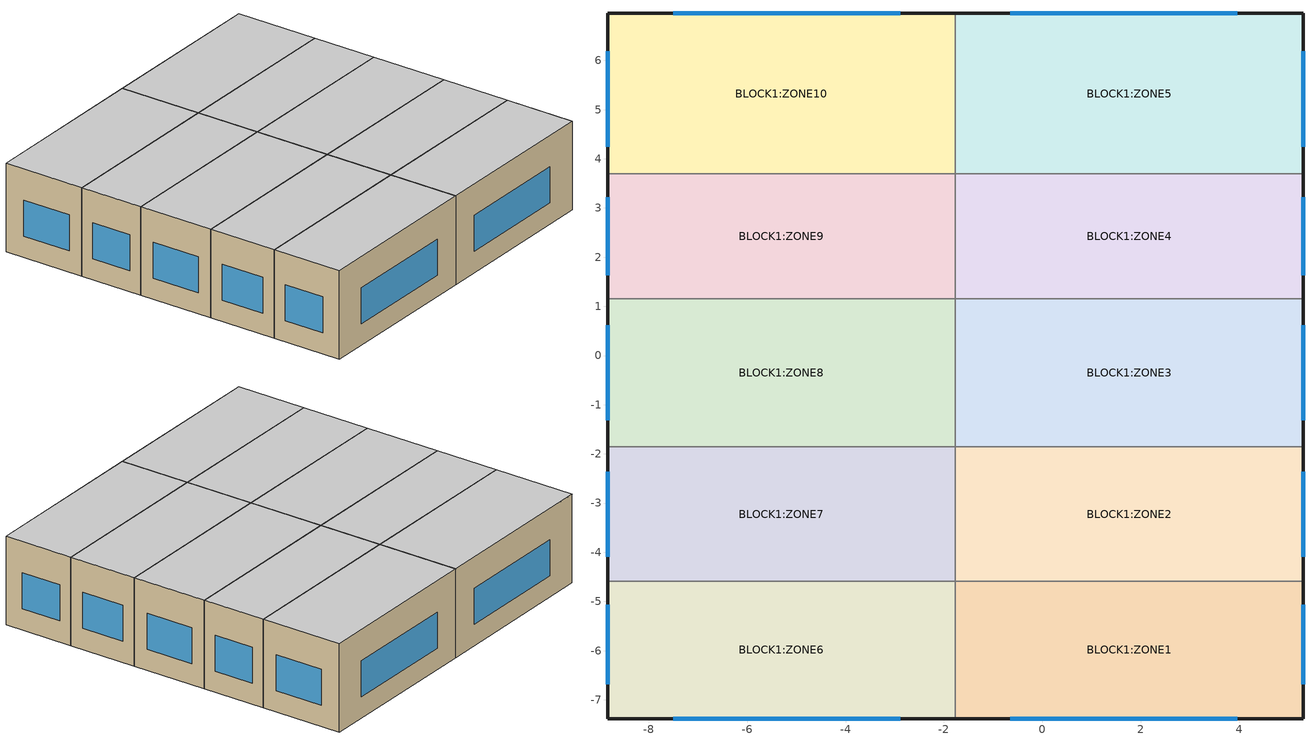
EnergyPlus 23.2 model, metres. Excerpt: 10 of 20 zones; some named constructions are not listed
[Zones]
BLOCK1:ZONE6
 floor ground (Project ground floor): -1.77,-7.38 -8.84,-7.38 -8.84,-4.59 -1.77,-4.59 z0
 wall outside (Project wall): -8.84,-4.59 -8.84,-7.38 -1.77,-7.38 z0:3.5
 wall to BLOCK1:ZONE1 (Project partition): -1.77,-7.38 -1.77,-4.59 z0:3.5
 wall to BLOCK1:ZONE7 (Project partition): -1.77,-4.59 -8.84,-4.59 z0:3.5
 window (Project external glazing - 1001): -8.84,-5.07 -8.84,-6.69 / -7.5,-7.38 -2.89,-7.38 z0.84:2.26
 ceiling to BLOCK2:ZONE6 (Project internal floor_Reversed): -8.84,-7.38 -1.77,-7.38 -1.77,-4.59 -8.84,-4.59 z3.5
BLOCK1:ZONE1
 floor ground (Project ground floor): 5.3,-7.38 -1.77,-7.38 -1.77,-4.59 5.3,-4.59 z0
 wall outside (Project wall): -1.77,-7.38 5.3,-7.38 5.3,-4.59 z0:3.5
 wall to BLOCK1:ZONE2 (Project partition): 5.3,-4.59 -1.77,-4.59 z0:3.5
 window (Project external glazing - 1001): 5.3,-6.69 5.3,-5.07 / -0.65,-7.38 3.96,-7.38 z0.84:2.26
 ceiling to BLOCK2:ZONE1 (Project internal floor_Reversed): -1.77,-7.38 5.3,-7.38 5.3,-4.59 -1.77,-4.59 z3.5
BLOCK1:ZONE7
 floor ground (Project ground floor): -1.77,-4.59 -8.84,-4.59 -8.84,-1.86 -1.77,-1.86 z0
 wall outside (Project wall): -8.84,-1.86 -8.84,-4.59 z0:3.5
 wall to BLOCK1:ZONE2 (Project partition): -1.77,-4.59 -1.77,-1.86 z0:3.5
 wall to BLOCK1:ZONE8 (Project partition): -1.77,-1.86 -8.84,-1.86 z0:3.5
 window (Project external glazing - 1001): -8.84,-2.36 -8.84,-4.09 z0.84:2.26
 ceiling to BLOCK2:ZONE7 (Project internal floor_Reversed): -8.84,-4.59 -1.77,-4.59 -1.77,-1.86 -8.84,-1.86 z3.5
BLOCK1:ZONE2
 floor ground (Project ground floor): 5.3,-4.59 -1.77,-4.59 -1.77,-1.86 5.3,-1.86 z0
 wall outside (Project wall): 5.3,-4.59 5.3,-1.86 z0:3.5
 wall to BLOCK1:ZONE3 (Project partition): 5.3,-1.86 -1.77,-1.86 z0:3.5
 window (Project external glazing - 1001): 5.3,-4.09 5.3,-2.36 z0.84:2.26
 ceiling to BLOCK2:ZONE2 (Project internal floor_Reversed): -1.77,-4.59 5.3,-4.59 5.3,-1.86 -1.77,-1.86 z3.5
BLOCK1:ZONE8
 floor ground (Project ground floor): -1.77,-1.86 -8.84,-1.86 -8.84,1.16 -1.77,1.16 z0
 wall outside (Project wall): -8.84,1.16 -8.84,-1.86 z0:3.5
 wall to BLOCK1:ZONE3 (Project partition): -1.77,-1.86 -1.77,1.16 z0:3.5
 wall to BLOCK1:ZONE9 (Project partition): -1.77,1.16 -8.84,1.16 z0:3.5
 window (Project external glazing - 1001): -8.84,0.61 -8.84,-1.31 z0.84:2.26
 ceiling to BLOCK2:ZONE8 (Project internal floor_Reversed): -8.84,-1.86 -1.77,-1.86 -1.77,1.16 -8.84,1.16 z3.5
BLOCK1:ZONE3
 floor ground (Project ground floor): 5.3,-1.86 -1.77,-1.86 -1.77,1.16 5.3,1.16 z0
 wall outside (Project wall): 5.3,-1.86 5.3,1.16 z0:3.5
 wall to BLOCK1:ZONE4 (Project partition): 5.3,1.16 -1.77,1.16 z0:3.5
 window (Project external glazing - 1001): 5.3,-1.31 5.3,0.61 z0.84:2.26
 ceiling to BLOCK2:ZONE3 (Project internal floor_Reversed): -1.77,-1.86 5.3,-1.86 5.3,1.16 -1.77,1.16 z3.5
BLOCK1:ZONE9
 floor ground (Project ground floor): -1.77,1.16 -8.84,1.16 -8.84,3.69 -1.77,3.69 z0
 wall outside (Project wall): -8.84,3.69 -8.84,1.16 z0:3.5
 wall to BLOCK1:ZONE4 (Project partition): -1.77,1.16 -1.77,3.69 z0:3.5
 wall to BLOCK1:ZONE10 (Project partition): -1.77,3.69 -8.84,3.69 z0:3.5
 window (Project external glazing - 1001): -8.84,3.22 -8.84,1.63 z0.84:2.26
 ceiling to BLOCK2:ZONE9 (Project internal floor_Reversed): -8.84,1.16 -1.77,1.16 -1.77,3.69 -8.84,3.69 z3.5
BLOCK1:ZONE4
 floor ground (Project ground floor): 5.3,1.16 -1.77,1.16 -1.77,3.69 5.3,3.69 z0
 wall outside (Project wall): 5.3,1.16 5.3,3.69 z0:3.5
 wall to BLOCK1:ZONE5 (Project partition): 5.3,3.69 -1.77,3.69 z0:3.5
 window (Project external glazing - 1001): 5.3,1.63 5.3,3.22 z0.84:2.26
 ceiling to BLOCK2:ZONE4 (Project internal floor_Reversed): -1.77,1.16 5.3,1.16 5.3,3.69 -1.77,3.69 z3.5
BLOCK1:ZONE10
 floor ground (Project ground floor): -1.77,3.69 -8.84,3.69 -8.84,6.96 -1.77,6.96 z0
 wall outside (Project wall): -1.77,6.96 -8.84,6.96 -8.84,3.69 z0:3.5
 wall to BLOCK1:ZONE5 (Project partition): -1.77,3.69 -1.77,6.96 z0:3.5
 window (Project external glazing - 1001): -2.89,6.96 -7.5,6.96 / -8.84,6.19 -8.84,4.24 z0.84:2.26
 ceiling to BLOCK2:ZONE10 (Project internal floor_Reversed): -8.84,3.69 -1.77,3.69 -1.77,6.96 -8.84,6.96 z3.5
BLOCK1:ZONE5
 floor ground (Project ground floor): 5.3,3.69 -1.77,3.69 -1.77,6.96 5.3,6.96 z0
 wall outside (Project wall): 5.3,3.69 5.3,6.96 -1.77,6.96 z0:3.5
 window (Project external glazing - 1001): 5.3,4.24 5.3,6.19 / 3.96,6.96 -0.65,6.96 z0.84:2.26
 ceiling to BLOCK2:ZONE5 (Project internal floor_Reversed): -1.77,3.69 5.3,3.69 5.3,6.96 -1.77,6.96 z3.5
[SizingPeriod:DesignDay]
Winter Design Day in Untitled (01-01:31-12): Month=1; Day of Month=15; Day Type=WinterDesignDay; Maximum DryBulb Temperature=-4; Daily DryBulb Temperature Range=0; Humidity Condition Type=WetBulb; Wetbulb or DewPoint at Maximum DryBulb=-4; Barometric Pressure=94525.9; Wind Speed=1; Wind Direction=350; Rain Indicator=No; Snow Indicator=No; Daylight Saving Time Indicator=No; Sky Clearness=0
[ENERGYMANAGEMENTSYSTEM:OUTPUTVARIABLE] Update Frequency=ZoneTimestep
Name | EMS Variable | Type of Data in Variable | Units
Zone Air Volume_BLOCK1_ZONE3 | ZoneAirVolume_BLOCK1_ZONE3 | Averaged | m3
Zone Air Volume_BLOCK1_ZONE9 | ZoneAirVolume_BLOCK1_ZONE9 | Averaged | m3
Zone Air Volume_BLOCK1_ZONE4 | ZoneAirVolume_BLOCK1_ZONE4 | Averaged | m3
Zone Air Volume_BLOCK1_ZONE10 | ZoneAirVolume_BLOCK1_ZONE10 | Averaged | m3
Zone Air Volume_BLOCK1_ZONE5 | ZoneAirVolume_BLOCK1_ZONE5 | Averaged | m3
Zone Air Volume_BLOCK2_ZONE6 | ZoneAirVolume_BLOCK2_ZONE6 | Averaged | m3
Zone Air Volume_BLOCK2_ZONE1; Zone Air Volume_BLOCK2_ZONE1 | ZoneAirVolume_BLOCK2_ZONE1 | Averaged | m3
Zone Air Volume_BLOCK2_ZONE7 | ZoneAirVolume_BLOCK2_ZONE7 | Averaged | m3
Zone Air Volume_BLOCK2_ZONE2 | ZoneAirVolume_BLOCK2_ZONE2 | Averaged | m3
Zone Air Volume_BLOCK2_ZONE8 | ZoneAirVolume_BLOCK2_ZONE8 | Averaged | m3
Zone Air Volume_BLOCK2_ZONE3 | ZoneAirVolume_BLOCK2_ZONE3 | Averaged | m3
Zone Air Volume_BLOCK2_ZONE9 | ZoneAirVolume_BLOCK2_ZONE9 | Averaged | m3
Zone Air Volume_BLOCK2_ZONE4 | ZoneAirVolume_BLOCK2_ZONE4 | Averaged | m3
Zone Air Volume_BLOCK2_ZONE10 | ZoneAirVolume_BLOCK2_ZONE10 | Averaged | m3
Zone Air Volume_BLOCK2_ZONE5 | ZoneAirVolume_BLOCK2_ZONE5 | Averaged | m3
People Occupant Count_BLOCK1_ZONE6 | Occ_count_BLOCK1_ZONE6 | Summed
People Occupant Count_BLOCK1_ZONE1; People Occupant Count_BLOCK1_ZONE1 | Occ_count_BLOCK1_ZONE1 | Summed
People Occupant Count_BLOCK1_ZONE7 | Occ_count_BLOCK1_ZONE7 | Summed
People Occupant Count_BLOCK1_ZONE2 | Occ_count_BLOCK1_ZONE2 | Summed
People Occupant Count_BLOCK1_ZONE8 | Occ_count_BLOCK1_ZONE8 | Summed
People Occupant Count_BLOCK1_ZONE3 | Occ_count_BLOCK1_ZONE3 | Summed
People Occupant Count_BLOCK1_ZONE9 | Occ_count_BLOCK1_ZONE9 | Summed
People Occupant Count_BLOCK1_ZONE4 | Occ_count_BLOCK1_ZONE4 | Summed
People Occupant Count_BLOCK1_ZONE10 | Occ_count_BLOCK1_ZONE10 | Summed
People Occupant Count_BLOCK1_ZONE5 | Occ_count_BLOCK1_ZONE5 | Summed
People Occupant Count_BLOCK2_ZONE6 | Occ_count_BLOCK2_ZONE6 | Summed
People Occupant Count_BLOCK2_ZONE1; People Occupant Count_BLOCK2_ZONE1 | Occ_count_BLOCK2_ZONE1 | Summed
People Occupant Count_BLOCK2_ZONE7 | Occ_count_BLOCK2_ZONE7 | Summed
People Occupant Count_BLOCK2_ZONE2 | Occ_count_BLOCK2_ZONE2 | Summed
People Occupant Count_BLOCK2_ZONE8 | Occ_count_BLOCK2_ZONE8 | Summed
People Occupant Count_BLOCK2_ZONE3 | Occ_count_BLOCK2_ZONE3 | Summed
People Occupant Count_BLOCK2_ZONE9 | Occ_count_BLOCK2_ZONE9 | Summed
People Occupant Count_BLOCK2_ZONE4 | Occ_count_BLOCK2_ZONE4 | Summed
People Occupant Count_BLOCK2_ZONE10 | Occ_count_BLOCK2_ZONE10 | Summed
People Occupant Count_BLOCK2_ZONE5 | Occ_count_BLOCK2_ZONE5 | Summed
Ventilation Hours_BLOCK1_ZONE6 | VentHours_BLOCK1_ZONE6 | Summed | H
Ventilation Hours_BLOCK1_ZONE1; Ventilation Hours_BLOCK1_ZONE1 | VentHours_BLOCK1_ZONE1 | Summed | H
Ventilation Hours_BLOCK1_ZONE7 | VentHours_BLOCK1_ZONE7 | Summed | H
Ventilation Hours_BLOCK1_ZONE2 | VentHours_BLOCK1_ZONE2 | Summed | H
Ventilation Hours_BLOCK1_ZONE8 | VentHours_BLOCK1_ZONE8 | Summed | H
Ventilation Hours_BLOCK1_ZONE3 | VentHours_BLOCK1_ZONE3 | Summed | H
Ventilation Hours_BLOCK1_ZONE9 | VentHours_BLOCK1_ZONE9 | Summed | H
Ventilation Hours_BLOCK1_ZONE4 | VentHours_BLOCK1_ZONE4 | Summed | H
Ventilation Hours_BLOCK1_ZONE10 | VentHours_BLOCK1_ZONE10 | Summed | H
Ventilation Hours_BLOCK1_ZONE5 | VentHours_BLOCK1_ZONE5 | Summed | H
Ventilation Hours_BLOCK2_ZONE6 | VentHours_BLOCK2_ZONE6 | Summed | H
Ventilation Hours_BLOCK2_ZONE1; Ventilation Hours_BLOCK2_ZONE1 | VentHours_BLOCK2_ZONE1 | Summed | H
Ventilation Hours_BLOCK2_ZONE7 | VentHours_BLOCK2_ZONE7 | Summed | H
Ventilation Hours_BLOCK2_ZONE2 | VentHours_BLOCK2_ZONE2 | Summed | H
Ventilation Hours_BLOCK2_ZONE8 | VentHours_BLOCK2_ZONE8 | Summed | H
Ventilation Hours_BLOCK2_ZONE3 | VentHours_BLOCK2_ZONE3 | Summed | H
Ventilation Hours_BLOCK2_ZONE9 | VentHours_BLOCK2_ZONE9 | Summed | H
Ventilation Hours_BLOCK2_ZONE4 | VentHours_BLOCK2_ZONE4 | Summed | H
Ventilation Hours_BLOCK2_ZONE10 | VentHours_BLOCK2_ZONE10 | Summed | H
Ventilation Hours_BLOCK2_ZONE5 | VentHours_BLOCK2_ZONE5 | Summed | H
AvgOccComfHoursNoApp | AvgOccComfHoursNoApp | Summed | H
[Schedule:Compact]
Roof Irrigation Schedule: Through: 12/31, For: AllDays, Until: 24:00, .00007
On: Through: 12/31, For: AllDays, Until: 24:00, 1
TypOperativeTempControlSch: Through: 31 Dec, For: SummerDesignDay WinterDesignDay, Until: 24:00, 0, For: AllOtherDays, Until: 24:00, 0.5
Office_OpenOff_Occ: Through: 31 Dec, For: Weekdays SummerDesignDay, Until: 07:00, 0, Until: 08:00, 0.25, Until: 09:00, 0.5, Until: 12:00, 1, Until: 14:00, 0.75, Until: 17:00, 1, Until: 18:00, 0.5, Until: 19:00, 0.25, Until: 24:00, 0, For: Weekends, Until: 24:00, 0, For: Holidays, Until: 24:00, 0, For: WinterDesignDay AllOtherDays, Until: 24:00, 0
20001: Through: 12/31, For: Weekdays Weekends SummerDesignDays, Until: 24:00, 24, For: WinterDesignDays, Until: 24:00, 0, For: AllOtherDays, Until: 24:00, 24
[SCHEDULE:COMPACT]
Vent_SP_temp: Through: 12/31, For: AllDays, Until: 24:00, 24
[CURVE:LINEAR] Minimum Value of x=1; Maximum Value of x=1.5
Name | Coefficient1 Constant | Coefficient2 x
CoolingCombRatio | 0.618055 | 0.381945
HeatingCombRatio | 0.96034 | 0.03966
[CURVE:QUADRATIC]
Name | Coefficient1 Constant | Coefficient2 x | Coefficient3 x2 | Minimum Value of x | Maximum Value of x
VRFACCoolCapFFF | 0.8 | 0.2 | 0 | 0.5 | 1.5
CoolingEIRHiPLR | 1 | 0 | 0 | 1 | 1.5
VRFCPLFFPLR | 0.85 | 0.15 | 0 | 0 | 1
HeatingEIRHiPLR | 2.42944 | -2.23589 | 0.806452 | 1 | 1.5
[CURVE:CUBIC]
Name | Coefficient1 Constant | Coefficient2 x | Coefficient3 x2 | Coefficient4 x3 | Minimum Value of x | Maximum Value of x | Minimum Curve Output | Maximum Curve Output | Input Unit Type for X | Output Unit Type
VRFTUCoolCapFT | 0.504547 | 0.0288891 | -1.08194e-05 | 1.01359e-05 | 0 | 50 | 0.5 | 1.5 | Temperature | Dimensionless
VRFTUHeatCapFT | -0.390709 | 0.261815 | -0.0130432 | 0.000178132 | 0 | 50 | 0.5 | 1.5 | Temperature | Dimensionless
VRFCoolCapFTBoundary | 25.7347 | -0.0315004 | -0.014166 | 0 | 11 | 30 |  |  | Temperature
VRFCoolEIRFTBoundary | 25.7347 | -0.0315004 | -0.014166 | 0 | 15 | 24 |  |  | Temperature
CoolingEIRLowPLR | 0.462812 | -1.04024 | 2.17491 | -0.597482 | 0 | 1 |  |  | Temperature | Capacity
VRFHeatCapFTBoundary | -7.60009 | 3.0509 | -0.116284 | 0 | 15 | 27 |  |  | Temperature
VRFHeatEIRFTBoundary | -7.60009 | 3.0509 | -0.116284 | 0 | 15 | 27 | -20 | 15 | Temperature
HeatingEIRLowPLR | 0.140009 | 0.6415 | 0.133905 | 0.0845859 | 0 | 1 |  |  | Dimensionless | Dimensionless
[CURVE:BIQUADRATIC] Output Unit Type=Dimensionless
Name | Coefficient1 Constant | Coefficient2 x | Coefficient3 x2 | Coefficient4 y | Coefficient5 y2 | Coefficient6 xy | Minimum Value of x | Maximum Value of x | Minimum Value of y | Maximum Value of y | Input Unit Type for X | Input Unit Type for Y
VRFCoolCapFT | 0.576883 | 0.017448 | 0.000583269 | -1.76324e-06 | -7.474e-09 | -1.30413e-07 | 15 | 24 | -5 | 23 | Temperature | Temperature
VRFCoolCapFTHi | 0.686736 | 0.0207631 | 0.0005447 | -0.0016218 | -4.259e-07 | -0.0003392 | 15 | 24 | 16 | 43 | Temperature | Temperature
VRFCoolEIRFT | 0.989011 | -0.0234797 | 0.000199711 | 0.00596834 | -1.0289e-07 | -0.00015686 | 15 | 24 | -5 | 23 | Temperature | Temperature
VRFCoolEIRFTHi | 0.143515 | 0.0186004 | -0.0003954 | 0.0248522 | 0.00016329 | -0.0006244 | 15 | 24 | 16 | 43 | Temperature | Temperature
VRFHeatCapFT | 1.0146 | -0.0025067 | -0.000141599 | 0.0269316 | 1.83538e-06 | -0.000358147 | 15 | 27 | -20 | 15 | Temperature | Temperature
VRFHeatCapFTHi | 1.16113 | 0.0274789 | -0.00168795 | 0.00178338 | 2.03208e-06 | -6.8969e-05 | 15 | 27 | -10 | 15 | Temperature | Temperature
VRFHeatEIRFT | 0.874655 | -0.0131975 | 0.00110307 | -0.0133118 | 0.00089017 | -0.00012766 | 15 | 27 | -20 | 12 | Temperature | Temperature
VRFHeatEIRFTHi | 2.50401 | -0.0573677 | 4.07336e-05 | -0.129597 | 0.00135839 | 0.00317047 | 15 | 27 | -10 | 15 | Temperature | Temperature
CoolingLengthCorrectionFactor | 1.06938 | -0.0014951 | 2.56e-06 | -0.11511 | 0.0511169 | -0.0004369 | 8 | 175 | 0.5 | 1.5 | Temperature | Temperature
VRF Piping Correction Factor for Length in Heating Mode | 0.989916 | 0.001961 | -3.6e-05 | 0 | 0 | 0 | 7 | 106.5 | 1 | 1 | Distance | Dimensionless
VRF Heat Recovery Cooling Capacity Modifier; VRF Heat Recovery Heating Capacity Modifier | 0.9 | 0 | 0 | 0 | 0 | 0 | -100 | 100 | -100 | 100 | Temperature | Temperature
VRF Heat Recovery Cooling Energy Modifier; VRF Heat Recovery Heating Energy Modifier | 1.1 | 0 | 0 | 0 | 0 | 0 | -100 | 100 | -100 | 100 | Temperature | Temperature
[AirflowNetwork:SimulationControl]
VENT: AirflowNetwork Control=MultizoneWithoutDistribution; Wind Pressure Coefficient Type=Input; Height Selection for Local Wind Pressure Calculation=OpeningHeight; Building Type=LowRise; Maximum Number of Iterations=1000; Initialization Type=ZeroNodePressures; Relative Airflow Convergence Tolerance=0.0001; Absolute Airflow Convergence Tolerance=1e-06; Convergence Acceleration Limit=-0.5; Azimuth Angle of Long Axis of Building=0; Ratio of Building Width Along Short Axis to Width Along Long Axis=1; Height Dependence of External Node Temperature=No; Solver=SkylineLU; Allow Unsupported Zone Equipment=No; Do Distribution Duct Sizing Calculation=No
[AirflowNetwork:MultiZone:Zone] Ventilation Control Mode=Temperature; Ventilation Control Zone Temperature Setpoint Schedule=20001; Venting Availability Schedule=Office_OpenOff_Occ
BLOCK1:ZONE6; BLOCK1:ZONE1; BLOCK1:ZONE7; BLOCK1:ZONE2; BLOCK1:ZONE8; BLOCK1:ZONE3; BLOCK1:ZONE9; BLOCK1:ZONE4; BLOCK1:ZONE10; BLOCK1:ZONE5
[AirflowNetwork:MultiZone:Surface] WindowDoor Opening Factor or Crack Factor=1
Name | Leakage Component | Ventilation Control Mode | Ventilation Control Zone Temperature Setpoint Schedule | Venting Availability Schedule
BLOCK1:ZONE6_Ceiling_1_0_0 | BLOCK1:ZONE6_Ceiling_1_0_0
BLOCK1:ZONE6_Partition_2_0_0 | BLOCK1:ZONE6_Partition_2_0_0
BLOCK1:ZONE6_Partition_3_0_0 | BLOCK1:ZONE6_Partition_3_0_0
BLOCK1:ZONE6_Wall_4_0_0 | BLOCK1:ZONE6_Wall_4_0_0
BLOCK1:ZONE6_Wall_4_0_0_0_0_0_Win | BLOCK1:ZONE6_Wall_4_0_0_0_0_0_Win | Temperature | Vent_SP_temp | On
BLOCK1:ZONE6_Wall_5_0_0 | BLOCK1:ZONE6_Wall_5_0_0
BLOCK1:ZONE6_Wall_5_0_0_0_0_0_Win | BLOCK1:ZONE6_Wall_5_0_0_0_0_0_Win | Temperature | Vent_SP_temp | On
BLOCK1:ZONE1_Ceiling_1_0_0 | BLOCK1:ZONE1_Ceiling_1_0_0
BLOCK1:ZONE1_Wall_2_0_0 | BLOCK1:ZONE1_Wall_2_0_0
BLOCK1:ZONE1_Wall_2_0_0_0_0_0_Win | BLOCK1:ZONE1_Wall_2_0_0_0_0_0_Win | Temperature | Vent_SP_temp | On
BLOCK1:ZONE1_Partition_3_0_0 | BLOCK1:ZONE1_Partition_3_0_0
BLOCK1:ZONE1_Wall_5_0_0 | BLOCK1:ZONE1_Wall_5_0_0
BLOCK1:ZONE1_Wall_5_0_0_0_0_0_Win | BLOCK1:ZONE1_Wall_5_0_0_0_0_0_Win | Temperature | Vent_SP_temp | On
BLOCK1:ZONE7_Ceiling_1_0_0 | BLOCK1:ZONE7_Ceiling_1_0_0
BLOCK1:ZONE7_Partition_2_0_0 | BLOCK1:ZONE7_Partition_2_0_0
BLOCK1:ZONE7_Partition_3_0_0 | BLOCK1:ZONE7_Partition_3_0_0
BLOCK1:ZONE7_Wall_4_0_0 | BLOCK1:ZONE7_Wall_4_0_0
BLOCK1:ZONE7_Wall_4_0_0_0_0_0_Win | BLOCK1:ZONE7_Wall_4_0_0_0_0_0_Win | Temperature | Vent_SP_temp | On
BLOCK1:ZONE2_Ceiling_1_0_0 | BLOCK1:ZONE2_Ceiling_1_0_0
BLOCK1:ZONE2_Wall_2_0_0 | BLOCK1:ZONE2_Wall_2_0_0
BLOCK1:ZONE2_Wall_2_0_0_0_0_0_Win | BLOCK1:ZONE2_Wall_2_0_0_0_0_0_Win | Temperature | Vent_SP_temp | On
BLOCK1:ZONE2_Partition_3_0_0 | BLOCK1:ZONE2_Partition_3_0_0
BLOCK1:ZONE8_Ceiling_1_0_0 | BLOCK1:ZONE8_Ceiling_1_0_0
BLOCK1:ZONE8_Partition_2_0_0 | BLOCK1:ZONE8_Partition_2_0_0
BLOCK1:ZONE8_Partition_3_0_0 | BLOCK1:ZONE8_Partition_3_0_0
BLOCK1:ZONE8_Wall_4_0_0 | BLOCK1:ZONE8_Wall_4_0_0
BLOCK1:ZONE8_Wall_4_0_0_0_0_0_Win | BLOCK1:ZONE8_Wall_4_0_0_0_0_0_Win | Temperature | Vent_SP_temp | On
BLOCK1:ZONE3_Ceiling_1_0_0 | BLOCK1:ZONE3_Ceiling_1_0_0
BLOCK1:ZONE3_Wall_2_0_0 | BLOCK1:ZONE3_Wall_2_0_0
BLOCK1:ZONE3_Wall_2_0_0_0_0_0_Win | BLOCK1:ZONE3_Wall_2_0_0_0_0_0_Win | Temperature | Vent_SP_temp | On
BLOCK1:ZONE3_Partition_3_0_0 | BLOCK1:ZONE3_Partition_3_0_0
BLOCK1:ZONE9_Ceiling_1_0_0 | BLOCK1:ZONE9_Ceiling_1_0_0
BLOCK1:ZONE9_Partition_2_0_0 | BLOCK1:ZONE9_Partition_2_0_0
BLOCK1:ZONE9_Partition_3_0_0 | BLOCK1:ZONE9_Partition_3_0_0
BLOCK1:ZONE9_Wall_4_0_0 | BLOCK1:ZONE9_Wall_4_0_0
BLOCK1:ZONE9_Wall_4_0_0_0_0_0_Win | BLOCK1:ZONE9_Wall_4_0_0_0_0_0_Win | Temperature | Vent_SP_temp | On
BLOCK1:ZONE4_Ceiling_1_0_0 | BLOCK1:ZONE4_Ceiling_1_0_0
BLOCK1:ZONE4_Wall_2_0_0 | BLOCK1:ZONE4_Wall_2_0_0
BLOCK1:ZONE4_Wall_2_0_0_0_0_0_Win | BLOCK1:ZONE4_Wall_2_0_0_0_0_0_Win | Temperature | Vent_SP_temp | On
BLOCK1:ZONE4_Partition_3_0_0 | BLOCK1:ZONE4_Partition_3_0_0
BLOCK1:ZONE10_Ceiling_1_0_0 | BLOCK1:ZONE10_Ceiling_1_0_0
BLOCK1:ZONE10_Partition_2_0_0 | BLOCK1:ZONE10_Partition_2_0_0
BLOCK1:ZONE10_Wall_3_0_0 | BLOCK1:ZONE10_Wall_3_0_0
BLOCK1:ZONE10_Wall_3_0_0_0_0_0_Win | BLOCK1:ZONE10_Wall_3_0_0_0_0_0_Win | Temperature | Vent_SP_temp | On
BLOCK1:ZONE10_Wall_4_0_0 | BLOCK1:ZONE10_Wall_4_0_0
BLOCK1:ZONE10_Wall_4_0_0_0_0_0_Win | BLOCK1:ZONE10_Wall_4_0_0_0_0_0_Win | Temperature | Vent_SP_temp | On
BLOCK1:ZONE5_Ceiling_1_0_0 | BLOCK1:ZONE5_Ceiling_1_0_0
BLOCK1:ZONE5_Wall_2_0_0 | BLOCK1:ZONE5_Wall_2_0_0
BLOCK1:ZONE5_Wall_2_0_0_0_0_0_Win | BLOCK1:ZONE5_Wall_2_0_0_0_0_0_Win | Temperature | Vent_SP_temp | On
BLOCK1:ZONE5_Wall_3_0_0 | BLOCK1:ZONE5_Wall_3_0_0
BLOCK1:ZONE5_Wall_3_0_0_0_0_0_Win | BLOCK1:ZONE5_Wall_3_0_0_0_0_0_Win | Temperature | Vent_SP_temp | On
[AirflowNetwork:MultiZone:ReferenceCrackConditions]
Reference Crack Conditions: Reference Temperature=20; Reference Barometric Pressure=101320; Reference Humidity Ratio=0.005
[AirflowNetwork:MultiZone:Surface:Crack] Reference Crack Conditions=Reference Crack Conditions
Name | Air Mass Flow Coefficient at Reference Conditions | Air Mass Flow Exponent
DefaultCrack | 1e-11 | 0.66
BLOCK1:ZONE6_Ceiling_1_0_0; BLOCK1:ZONE1_Ceiling_1_0_0 | 0.0177618 | 0.7
BLOCK1:ZONE6_Partition_2_0_0 | 0.0293084 | 0.75
BLOCK1:ZONE6_Partition_3_0_0; BLOCK1:ZONE1_Partition_3_0_0; BLOCK1:ZONE7_Partition_3_0_0; BLOCK1:ZONE2_Partition_3_0_0; BLOCK1:ZONE8_Partition_3_0_0; BLOCK1:ZONE3_Partition_3_0_0; BLOCK1:ZONE9_Partition_3_0_0; BLOCK1:ZONE4_Partition_3_0_0 | 0.0742388 | 0.75
BLOCK1:ZONE6_Wall_4_0_0; BLOCK1:ZONE1_Wall_2_0_0 | 0.0007474 | 0.7
BLOCK1:ZONE6_Wall_5_0_0; BLOCK1:ZONE1_Wall_5_0_0; BLOCK1:ZONE10_Wall_3_0_0; BLOCK1:ZONE5_Wall_3_0_0 | 0.0018197 | 0.7
BLOCK1:ZONE7_Ceiling_1_0_0; BLOCK1:ZONE2_Ceiling_1_0_0 | 0.0174008 | 0.7
BLOCK1:ZONE7_Partition_2_0_0 | 0.0287127 | 0.75
BLOCK1:ZONE7_Wall_4_0_0; BLOCK1:ZONE2_Wall_2_0_0 | 0.0007115 | 0.7
BLOCK1:ZONE8_Ceiling_1_0_0; BLOCK1:ZONE3_Ceiling_1_0_0 | 0.0191743 | 0.7
BLOCK1:ZONE8_Partition_2_0_0 | 0.0316392 | 0.75
BLOCK1:ZONE8_Wall_4_0_0; BLOCK1:ZONE3_Wall_2_0_0 | 0.0007814 | 0.7
BLOCK1:ZONE9_Ceiling_1_0_0; BLOCK1:ZONE4_Ceiling_1_0_0 | 0.016131 | 0.7
BLOCK1:ZONE9_Partition_2_0_0 | 0.0266174 | 0.75
BLOCK1:ZONE9_Wall_4_0_0; BLOCK1:ZONE4_Wall_2_0_0 | 0.0006615 | 0.7
BLOCK1:ZONE10_Ceiling_1_0_0; BLOCK1:ZONE5_Ceiling_1_0_0 | 0.0207789 | 0.7
BLOCK1:ZONE10_Partition_2_0_0 | 0.0342869 | 0.75
BLOCK1:ZONE10_Wall_4_0_0; BLOCK1:ZONE5_Wall_2_0_0 | 0.0008662 | 0.7
[AirflowNetwork:MultiZone:Component:DetailedOpening] Air Mass Flow Coefficient When Opening is Closed=0.00014; Air Mass Flow Exponent When Opening is Closed=0.65; Type of Rectangular Large Vertical Opening LVO=NonPivoted; Extra Crack Length or Height of Pivoting Axis=0; Number of Sets of Opening Factor Data=2; Opening Factor 1=0; Discharge Coefficient for Opening Factor 1=0.65; Width Factor for Opening Factor 1=0; Height Factor for Opening Factor 1=1; Start Height Factor for Opening Factor 1=0; Opening Factor 2=1; Discharge Coefficient for Opening Factor 2=0.65; Width Factor for Opening Factor 2=1; Height Factor for Opening Factor 2=1; Start Height Factor for Opening Factor 2=0; Opening Factor 3=0; Discharge Coefficient for Opening Factor 3=0; Width Factor for Opening Factor 3=0; Height Factor for Opening Factor 3=0; Start Height Factor for Opening Factor 3=0; Opening Factor 4=0; Discharge Coefficient for Opening Factor 4=0; Width Factor for Opening Factor 4=0; Height Factor for Opening Factor 4=0; Start Height Factor for Opening Factor 4=0
BLOCK1:ZONE6_Wall_4_0_0_0_0_0_Win; BLOCK1:ZONE6_Wall_5_0_0_0_0_0_Win; BLOCK1:ZONE1_Wall_2_0_0_0_0_0_Win; BLOCK1:ZONE1_Wall_5_0_0_0_0_0_Win; BLOCK1:ZONE7_Wall_4_0_0_0_0_0_Win; BLOCK1:ZONE2_Wall_2_0_0_0_0_0_Win; BLOCK1:ZONE8_Wall_4_0_0_0_0_0_Win; BLOCK1:ZONE3_Wall_2_0_0_0_0_0_Win; BLOCK1:ZONE9_Wall_4_0_0_0_0_0_Win; BLOCK1:ZONE4_Wall_2_0_0_0_0_0_Win; BLOCK1:ZONE10_Wall_3_0_0_0_0_0_Win; BLOCK1:ZONE10_Wall_4_0_0_0_0_0_Win; BLOCK1:ZONE5_Wall_2_0_0_0_0_0_Win; BLOCK1:ZONE5_Wall_3_0_0_0_0_0_Win
[AirflowNetwork:MultiZone:ExternalNode]
Name | External Node Height | Wind Pressure Coefficient Curve
BLOCK1:ZONE6_Wall_4_0_0 | 2.33 | BLOCK1:ZONE6_Wall_4_0_0
BLOCK1:ZONE6_Wall_4_0_0_0_0_0_Win | 2.07 | BLOCK1:ZONE6_Wall_4_0_0_0_0_0_Win
BLOCK1:ZONE6_Wall_5_0_0 | 2.33 | BLOCK1:ZONE6_Wall_5_0_0
BLOCK1:ZONE6_Wall_5_0_0_0_0_0_Win | 2.07 | BLOCK1:ZONE6_Wall_5_0_0_0_0_0_Win
BLOCK1:ZONE1_Wall_2_0_0 | 2.33 | BLOCK1:ZONE1_Wall_2_0_0
BLOCK1:ZONE1_Wall_2_0_0_0_0_0_Win | 2.07 | BLOCK1:ZONE1_Wall_2_0_0_0_0_0_Win
BLOCK1:ZONE1_Wall_5_0_0 | 2.33 | BLOCK1:ZONE1_Wall_5_0_0
BLOCK1:ZONE1_Wall_5_0_0_0_0_0_Win | 2.07 | BLOCK1:ZONE1_Wall_5_0_0_0_0_0_Win
BLOCK1:ZONE7_Wall_4_0_0 | 2.33 | BLOCK1:ZONE7_Wall_4_0_0
BLOCK1:ZONE7_Wall_4_0_0_0_0_0_Win | 2.07 | BLOCK1:ZONE7_Wall_4_0_0_0_0_0_Win
BLOCK1:ZONE2_Wall_2_0_0 | 2.33 | BLOCK1:ZONE2_Wall_2_0_0
BLOCK1:ZONE2_Wall_2_0_0_0_0_0_Win | 2.07 | BLOCK1:ZONE2_Wall_2_0_0_0_0_0_Win
BLOCK1:ZONE8_Wall_4_0_0 | 2.33 | BLOCK1:ZONE8_Wall_4_0_0
BLOCK1:ZONE8_Wall_4_0_0_0_0_0_Win | 2.07 | BLOCK1:ZONE8_Wall_4_0_0_0_0_0_Win
BLOCK1:ZONE3_Wall_2_0_0 | 2.33 | BLOCK1:ZONE3_Wall_2_0_0
BLOCK1:ZONE3_Wall_2_0_0_0_0_0_Win | 2.07 | BLOCK1:ZONE3_Wall_2_0_0_0_0_0_Win
BLOCK1:ZONE9_Wall_4_0_0 | 2.33 | BLOCK1:ZONE9_Wall_4_0_0
BLOCK1:ZONE9_Wall_4_0_0_0_0_0_Win | 2.07 | BLOCK1:ZONE9_Wall_4_0_0_0_0_0_Win
BLOCK1:ZONE4_Wall_2_0_0 | 2.33 | BLOCK1:ZONE4_Wall_2_0_0
BLOCK1:ZONE4_Wall_2_0_0_0_0_0_Win | 2.07 | BLOCK1:ZONE4_Wall_2_0_0_0_0_0_Win
BLOCK1:ZONE10_Wall_3_0_0 | 2.33 | BLOCK1:ZONE10_Wall_3_0_0
BLOCK1:ZONE10_Wall_3_0_0_0_0_0_Win | 2.07 | BLOCK1:ZONE10_Wall_3_0_0_0_0_0_Win
BLOCK1:ZONE10_Wall_4_0_0 | 2.33 | BLOCK1:ZONE10_Wall_4_0_0
BLOCK1:ZONE10_Wall_4_0_0_0_0_0_Win | 2.07 | BLOCK1:ZONE10_Wall_4_0_0_0_0_0_Win
BLOCK1:ZONE5_Wall_2_0_0 | 2.33 | BLOCK1:ZONE5_Wall_2_0_0
BLOCK1:ZONE5_Wall_2_0_0_0_0_0_Win | 2.07 | BLOCK1:ZONE5_Wall_2_0_0_0_0_0_Win
BLOCK1:ZONE5_Wall_3_0_0 | 2.33 | BLOCK1:ZONE5_Wall_3_0_0
BLOCK1:ZONE5_Wall_3_0_0_0_0_0_Win | 2.07 | BLOCK1:ZONE5_Wall_3_0_0_0_0_0_Win
[AirflowNetwork:MultiZone:WindPressureCoefficientArray]
Cp Data: Wind Direction 1=0; Wind Direction 2=45; Wind Direction 3=90; Wind Direction 4=135; Wind Direction 5=180; Wind Direction 6=225; Wind Direction 7=270; Wind Direction 8=315
[AirflowNetwork:MultiZone:WindPressureCoefficientValues] AirflowNetworkMultiZoneWindPressureCoefficientArray=Cp Data
Name | Wind Pressure Coefficient Value 1 | Wind Pressure Coefficient Value 2 | Wind Pressure Coefficient Value 3 | Wind Pressure Coefficient Value 4 | Wind Pressure Coefficient Value 5 | Wind Pressure Coefficient Value 6 | Wind Pressure Coefficient Value 7 | Wind Pressure Coefficient Value 8
BLOCK1:ZONE6_Wall_4_0_0; BLOCK1:ZONE6_Wall_4_0_0_0_0_0_Win; BLOCK1:ZONE7_Wall_4_0_0; BLOCK1:ZONE7_Wall_4_0_0_0_0_0_Win; BLOCK1:ZONE8_Wall_4_0_0; BLOCK1:ZONE8_Wall_4_0_0_0_0_0_Win; BLOCK1:ZONE9_Wall_4_0_0; BLOCK1:ZONE9_Wall_4_0_0_0_0_0_Win; BLOCK1:ZONE10_Wall_4_0_0; BLOCK1:ZONE10_Wall_4_0_0_0_0_0_Win | -0.3 | -0.35 | -0.2 | -0.35 | -0.3 | 0.1 | 0.4 | 0.1
BLOCK1:ZONE6_Wall_5_0_0; BLOCK1:ZONE6_Wall_5_0_0_0_0_0_Win; BLOCK1:ZONE1_Wall_5_0_0; BLOCK1:ZONE1_Wall_5_0_0_0_0_0_Win | -0.2 | -0.35 | -0.3 | 0.1 | 0.4 | 0.1 | -0.3 | -0.35
BLOCK1:ZONE1_Wall_2_0_0; BLOCK1:ZONE1_Wall_2_0_0_0_0_0_Win; BLOCK1:ZONE2_Wall_2_0_0; BLOCK1:ZONE2_Wall_2_0_0_0_0_0_Win; BLOCK1:ZONE3_Wall_2_0_0; BLOCK1:ZONE3_Wall_2_0_0_0_0_0_Win; BLOCK1:ZONE4_Wall_2_0_0; BLOCK1:ZONE4_Wall_2_0_0_0_0_0_Win; BLOCK1:ZONE5_Wall_2_0_0; BLOCK1:ZONE5_Wall_2_0_0_0_0_0_Win | -0.3 | 0.1 | 0.4 | 0.1 | -0.3 | -0.35 | -0.2 | -0.35
BLOCK1:ZONE10_Wall_3_0_0; BLOCK1:ZONE10_Wall_3_0_0_0_0_0_Win; BLOCK1:ZONE5_Wall_3_0_0; BLOCK1:ZONE5_Wall_3_0_0_0_0_0_Win | 0.4 | 0.1 | -0.3 | -0.35 | -0.2 | -0.35 | -0.3 | 0.1
